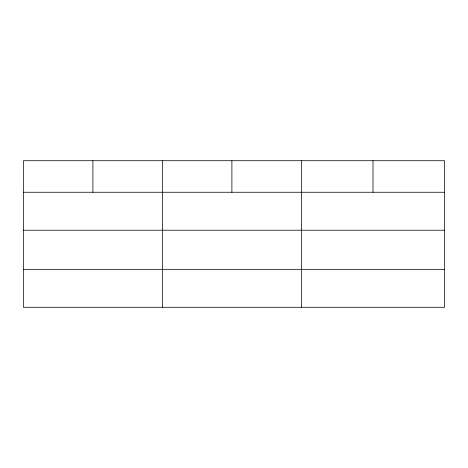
<?xml version="1.0" encoding="UTF-8"?>
<svg xmlns="http://www.w3.org/2000/svg" width="468" height="468" viewBox="0 0 468 468"><rect width="100%" height="100%" fill="white"/><g stroke="black" fill="none" stroke-linecap="round" stroke-linejoin="round"><path stroke-width="0.7" d="M444.6 230.221L444.6 160.717L23.4 160.717L23.4 307.283L444.6 307.283L444.6 230.221L23.4 230.221M23.4 192.26L444.6 192.26M23.4 269.328L444.6 269.328M372.996 160.717L372.996 192.26M301.392 160.717L301.392 307.283M231.894 160.717L231.894 192.26M162.396 160.717L162.396 307.283M92.898 160.717L92.898 192.26"/></g></svg>
